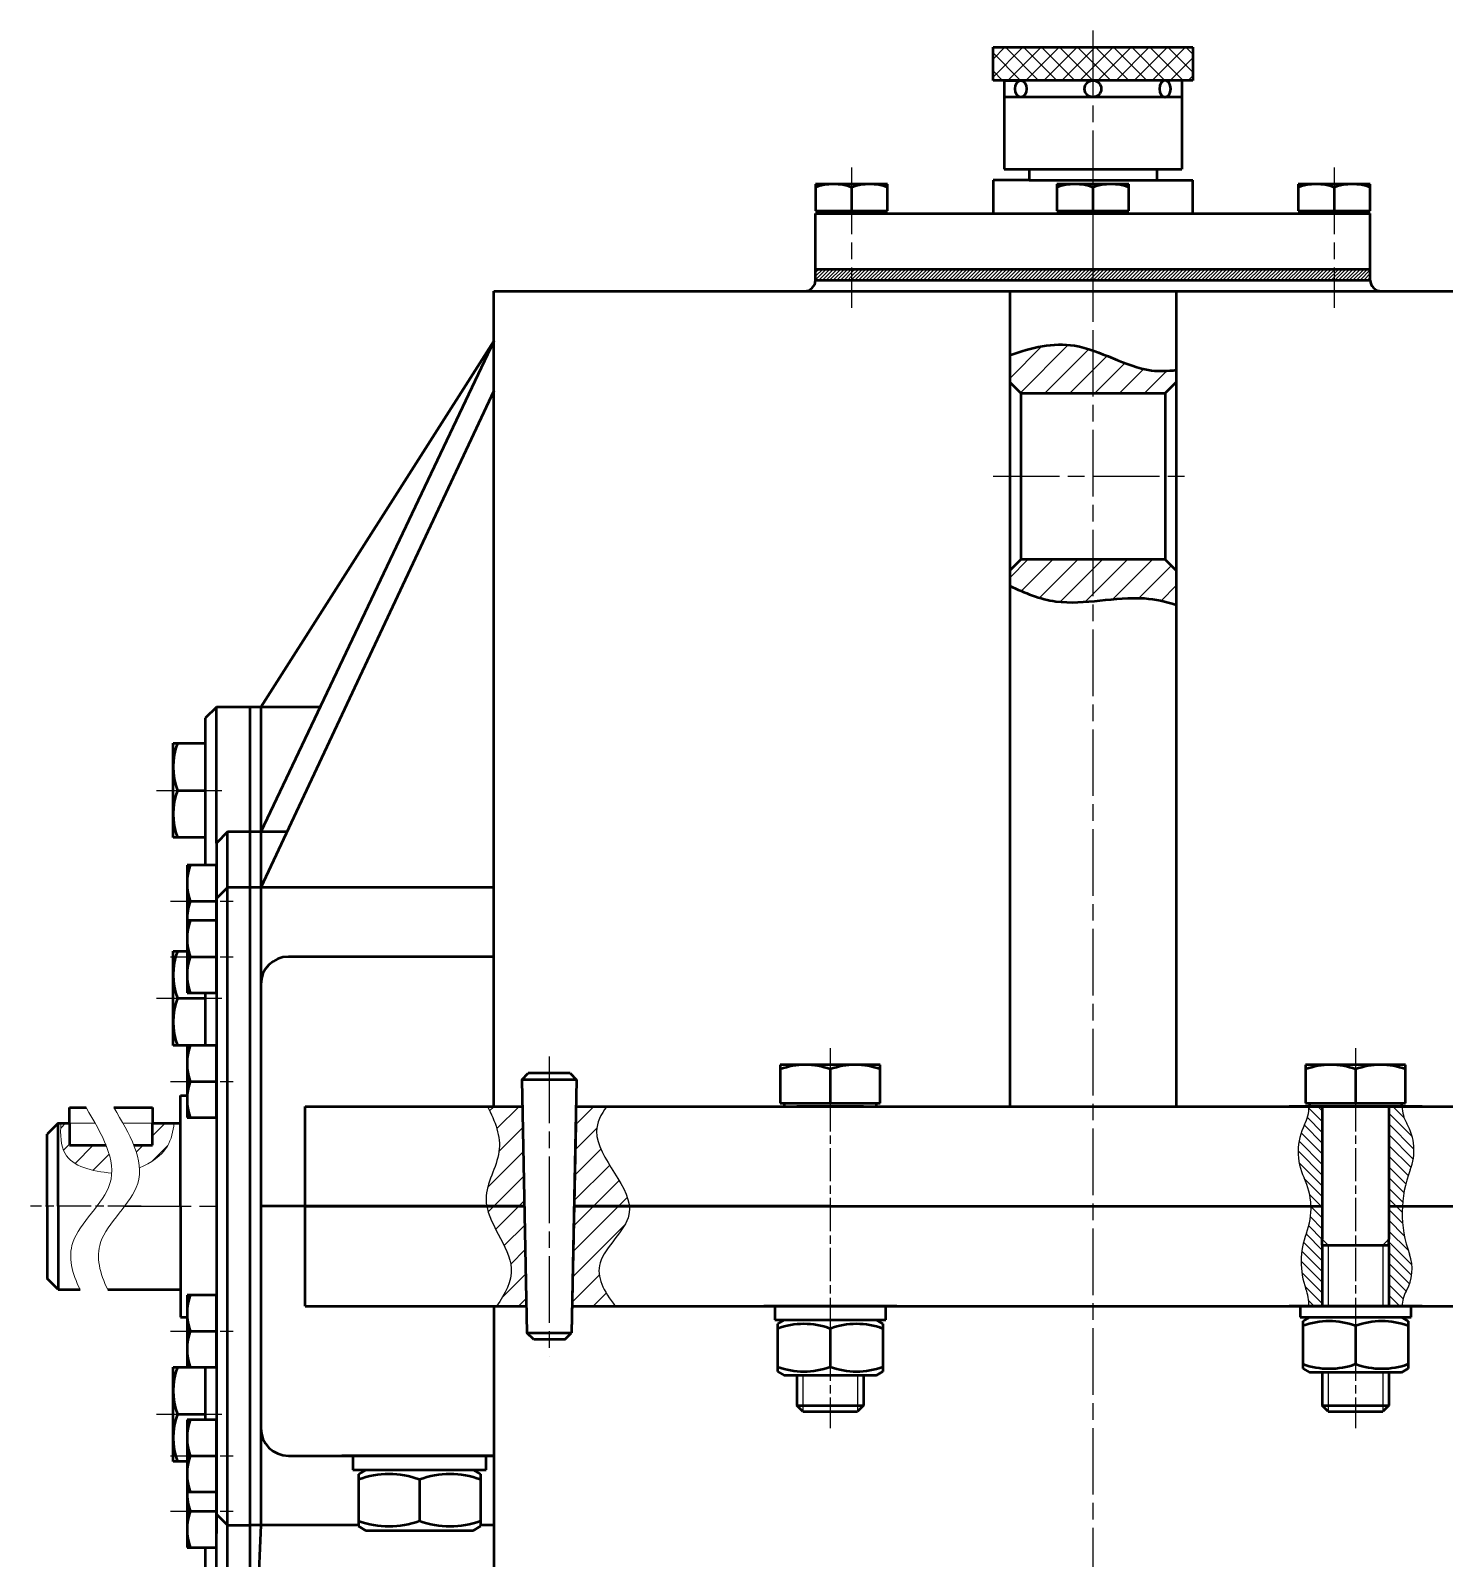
# Model space of a CAD drawing. Header units: millimetres. Extents: x -644475 to -321976, y 914968 to 1830177.
# Drawn here: x -323631.2 to -323376.4, y 915890.7 to 916166.2 of the extents above; entities that cross this region are included whole.
import ezdxf

# ---------------------------------------------------------------- set-up
doc = ezdxf.new("R2010")
doc.units = ezdxf.units.MM
for name, pattern in [('AM_ISO08W050', [18, 12, -1.5, 3, -1.5]), ('AM_ISO08W050x2', [9, 6, -0.75, 1.5, -0.75]), ('HIDDEN', [9.525, 6.35, -3.175])]:
    doc.linetypes.add(name, pattern=pattern)
for name, color, linetype, lineweight in [('1. NET DAM', 7, 'Continuous', 50), ('2. NET KHUAT', 86, 'HIDDEN', 15), ('4. NET MANH', 86, 'Continuous', 15), ('AM_0N', 7, 'Continuous', 50), ('AM_4', 3, 'Continuous', 25), ('AM_4N', 3, 'Continuous', 25), ('AM_7', 4, 'AM_ISO08W050', 25), ('AM_7N', 4, 'AM_ISO08W050', 25), ('AM_8N', 1, 'Continuous', 25)]:
    doc.layers.add(name, color=color, linetype=linetype, lineweight=lineweight)
pattern_1 = [(45, (0, 0), (-0.32526911935, 0.32526911935), [])]

msp = doc.modelspace()

# ---------------------------------------------------------------- hatches: boundary and pattern name
at = {"layer": '4. NET MANH'}
h = msp.add_hatch(dxfattribs=at)
h.set_pattern_fill('_U', color=1, scale=2.3, angle=45, style=0, double=1, pattern_type=0)
h.set_pattern_definition([(45, (-649082.451, 1828751.3345), (-1.626345597, 1.626345597), []), (135, (-649082.451, 1828751.3345), (-1.626345597, -1.626345597), [])])
h.paths.add_polyline_path([(-323421.716, 916163.245), (-323457.716, 916163.245), (-323457.716, 916157.245), (-323421.716, 916157.245)])
at = {"layer": '4. NET MANH', "true_color": 0xffffff}
h = msp.add_hatch(dxfattribs=at)
h.set_pattern_fill('_USER', scale=0.46, angle=45, style=0, pattern_type=0)
h.set_pattern_definition(pattern_1)
h.paths.add_polyline_path([(-323483.216, 916123.245), (-323489.716, 916123.245), (-323489.716, 916121.245), (-323483.216, 916121.245)])
h.paths.add_polyline_path([(-323396.216, 916123.245), (-323439.716, 916123.245), (-323439.716, 916121.245), (-323396.216, 916121.245)])
h.paths.add_polyline_path([(-323389.716, 916123.245), (-323396.216, 916123.245), (-323396.216, 916121.245), (-323389.716, 916121.245)])
h = msp.add_hatch(dxfattribs=at)
h.set_pattern_fill('_USER', scale=0.46, angle=45, style=0, pattern_type=0)
h.set_pattern_definition(pattern_1)
h.paths.add_polyline_path([(-323439.716, 916123.245), (-323483.216, 916123.245), (-323483.216, 916121.245), (-323439.716, 916121.245)])
at = {"layer": '4. NET MANH'}
h = msp.add_hatch(dxfattribs=at)
h.set_pattern_fill('ANSI31', color=1, style=0)
edge = h.paths.add_edge_path()
edge.add_line((-323424.716, 916068.865), (-323426.716, 916070.865))
edge.add_line((-323426.716, 916070.865), (-323452.716, 916070.865))
edge.add_line((-323452.716, 916070.865), (-323454.716, 916068.865))
edge.add_line((-323454.716, 916068.865), (-323454.716, 916066.134))
edge.add_spline(control_points=[(-323454.716, 916066.134), (-323452.001, 916064.82), (-323444.308, 916061.709), (-323433.611, 916064.847), (-323426.594, 916063.317), (-323424.716, 916062.72)], knot_values=[3.4700802, 3.4700802, 3.4700802, 3.4700802, 12.3295411, 28.2746737, 34.2222712, 34.2222712, 34.2222712, 34.2222712], degree=3, periodic=0)
edge.add_line((-323424.716, 916062.72), (-323424.716, 916068.865))
edge = h.paths.add_edge_path()
edge.add_spline(control_points=[(-323424.716, 916105.044), (-323426.217, 916104.838), (-323432.457, 916104.61), (-323442.086, 916111.243), (-323450.773, 916109.089), (-323454.716, 916107.722)], knot_values=[3.9508583, 3.9508583, 3.9508583, 3.9508583, 8.5167941, 23.0712137, 35.0340953, 35.0340953, 35.0340953, 35.0340953], degree=3, periodic=0)
edge.add_line((-323454.716, 916107.722), (-323454.716, 916102.865))
edge.add_line((-323454.716, 916102.865), (-323452.716, 916100.865))
edge.add_line((-323452.716, 916100.865), (-323426.716, 916100.865))
edge.add_line((-323426.716, 916100.865), (-323424.716, 916102.865))
edge.add_line((-323424.716, 916102.865), (-323424.716, 916105.044))
h = msp.add_hatch(dxfattribs=at)
h.set_pattern_fill('ANSI31', color=1)
edge = h.paths.add_edge_path()
edge.add_spline(control_points=[(-323616.581, 915960.227), (-323616.508, 915961.847), (-323616.921, 915963.528), (-323617.61, 915965.245)], knot_values=[6.9240288, 6.9240288, 6.9240288, 6.9240288, 12.2599018, 12.2599018, 12.2599018, 12.2599018], degree=3, periodic=0)
edge.add_line((-323617.61, 915965.245), (-323624.216, 915965.245))
edge.add_line((-323624.216, 915965.245), (-323624.216, 915969.245))
edge.add_line((-323624.216, 915969.245), (-323625.756, 915969.245))
edge.add_spline(control_points=[(-323625.756, 915969.245), (-323625.85, 915967.16), (-323625.73, 915961.89), (-323620.178, 915960.552), (-323616.581, 915960.227)], knot_values=[1.2537244, 1.2537244, 1.2537244, 1.2537244, 6.9214494, 16.3147859, 16.3147859, 16.3147859, 16.3147859], degree=3, periodic=0)
edge = h.paths.add_edge_path()
edge.add_spline(control_points=[(-323611.592, 915961.186), (-323609.535, 915962.018), (-323606.285, 915964.197), (-323605.522, 915967.745), (-323605.301, 915969.245)], knot_values=[45.9420727, 45.9420727, 45.9420727, 45.9420727, 52.3034986, 56.6961928, 56.6961928, 56.6961928, 56.6961928], degree=3, periodic=0)
edge.add_line((-323605.301, 915969.245), (-323609.216, 915969.245))
edge.add_line((-323609.216, 915969.245), (-323609.216, 915965.245))
edge.add_line((-323609.216, 915965.245), (-323612.61, 915965.245))
edge.add_spline(control_points=[(-323612.61, 915965.245), (-323612.056, 915963.865), (-323611.68, 915962.507), (-323611.592, 915961.186)], knot_values=[6.9240288, 6.9240288, 6.9240288, 6.9240288, 11.2142165, 11.2142165, 11.2142165, 11.2142165], degree=3, periodic=0)
at = {"layer": 'AM_8N'}
h = msp.add_hatch(dxfattribs=at)
h.set_pattern_fill('ANSI31', color=256, style=0)
h.set_pattern_definition([(45, (-648726.3514, 1828730.8527), (-2.24506403, 2.24506403), [])])
edge = h.paths.add_edge_path()
edge.add_spline(control_points=[(-323525.828, 915936.263), (-323527.885, 915938.914), (-323530.919, 915944.555), (-323523.355, 915950.187), (-323523.239, 915953.747), (-323523.292, 915954.263)], knot_values=[23.8366935, 23.8366935, 23.8366935, 23.8366935, 32.611864, 42.7266253, 44.4187736, 44.4187736, 44.4187736, 44.4187736], degree=3, periodic=0)
edge.add_line((-323523.292, 915954.263), (-323533.235, 915954.263))
edge.add_line((-323533.235, 915954.263), (-323533.595, 915936.263))
edge.add_line((-323533.595, 915936.263), (-323525.828, 915936.263))
edge = h.paths.add_edge_path()
edge.add_spline(control_points=[(-323524.349, 915957.494), (-323524.548, 915957.891), (-323524.766, 915958.29), (-323524.996, 915958.689)], knot_values=[19.0996782, 19.0996782, 19.0996782, 19.0996782, 20.3629235, 20.3629235, 20.3629235, 20.3629235], degree=3, periodic=0)
edge.add_spline(control_points=[(-323524.996, 915958.689), (-323525.448, 915959.475), (-323525.947, 915960.264), (-323526.439, 915961.052)], knot_values=[16.6133909, 16.6133909, 16.6133909, 16.6133909, 19.0996782, 19.0996782, 19.0996782, 19.0996782], degree=3, periodic=0)
edge.add_spline(control_points=[(-323526.439, 915961.052), (-323526.9, 915961.791), (-323527.354, 915962.53), (-323527.757, 915963.264)], knot_values=[14.2787098, 14.2787098, 14.2787098, 14.2787098, 16.6133909, 16.6133909, 16.6133909, 16.6133909], degree=3, periodic=0)
edge.add_spline(control_points=[(-323527.757, 915963.264), (-323527.885, 915963.498), (-323528.008, 915963.731), (-323528.124, 915963.964)], knot_values=[13.5352006, 13.5352006, 13.5352006, 13.5352006, 14.2787098, 14.2787098, 14.2787098, 14.2787098], degree=3, periodic=0)
edge.add_spline(control_points=[(-323528.124, 915963.964), (-323528.225, 915964.167), (-323528.321, 915964.37), (-323528.411, 915964.572)], knot_values=[12.886707, 12.886707, 12.886707, 12.886707, 13.5352006, 13.5352006, 13.5352006, 13.5352006], degree=3, periodic=0)
edge.add_spline(control_points=[(-323528.411, 915964.572), (-323528.494, 915964.756), (-323528.571, 915964.939), (-323528.642, 915965.123)], knot_values=[12.2953112, 12.2953112, 12.2953112, 12.2953112, 12.886707, 12.886707, 12.886707, 12.886707], degree=3, periodic=0)
edge.add_spline(control_points=[(-323528.642, 915965.123), (-323528.72, 915965.323), (-323528.791, 915965.522), (-323528.854, 915965.721)], knot_values=[11.6502335, 11.6502335, 11.6502335, 11.6502335, 12.2953112, 12.2953112, 12.2953112, 12.2953112], degree=3, periodic=0)
edge.add_spline(control_points=[(-323528.854, 915965.721), (-323528.912, 915965.904), (-323528.963, 915966.086), (-323529.007, 915966.268)], knot_values=[11.0554541, 11.0554541, 11.0554541, 11.0554541, 11.6502335, 11.6502335, 11.6502335, 11.6502335], degree=3, periodic=0)
edge.add_spline(control_points=[(-323529.007, 915966.268), (-323529.048, 915966.435), (-323529.082, 915966.601), (-323529.109, 915966.766)], knot_values=[10.5112575, 10.5112575, 10.5112575, 10.5112575, 11.0554541, 11.0554541, 11.0554541, 11.0554541], degree=3, periodic=0)
edge.add_spline(control_points=[(-323529.109, 915966.766), (-323529.128, 915966.883), (-323529.144, 915967), (-323529.157, 915967.116)], knot_values=[10.1260305, 10.1260305, 10.1260305, 10.1260305, 10.5112575, 10.5112575, 10.5112575, 10.5112575], degree=3, periodic=0)
edge.add_spline(control_points=[(-323529.157, 915967.116), (-323529.167, 915967.212), (-323529.174, 915967.308), (-323529.18, 915967.404)], knot_values=[9.8080374, 9.8080374, 9.8080374, 9.8080374, 10.1260305, 10.1260305, 10.1260305, 10.1260305], degree=3, periodic=0)
edge.add_spline(control_points=[(-323529.18, 915967.404), (-323529.185, 915967.495), (-323529.187, 915967.585), (-323529.187, 915967.675)], knot_values=[9.5069393, 9.5069393, 9.5069393, 9.5069393, 9.8080374, 9.8080374, 9.8080374, 9.8080374], degree=3, periodic=0)
edge.add_spline(control_points=[(-323529.187, 915967.675), (-323529.187, 915967.705), (-323529.187, 915967.801), (-323529.183, 915967.896), (-323529.18, 915967.961)], knot_values=[9.1884911, 9.1884911, 9.1884911, 9.1884911, 9.2888191, 9.5069393, 9.5069393, 9.5069393, 9.5069393], degree=3, periodic=0)
edge.add_spline(control_points=[(-323529.18, 915967.961), (-323529.175, 915968.052), (-323529.168, 915968.142), (-323529.158, 915968.233)], knot_values=[8.8843175, 8.8843175, 8.8843175, 8.8843175, 9.1884911, 9.1884911, 9.1884911, 9.1884911], degree=3, periodic=0)
edge.add_spline(control_points=[(-323529.158, 915968.233), (-323529.148, 915968.325), (-323529.136, 915968.417), (-323529.121, 915968.51)], knot_values=[8.5727986, 8.5727986, 8.5727986, 8.5727986, 8.8843175, 8.8843175, 8.8843175, 8.8843175], degree=3, periodic=0)
edge.add_spline(control_points=[(-323529.121, 915968.51), (-323529.106, 915968.601), (-323529.089, 915968.692), (-323529.07, 915968.783)], knot_values=[8.2640135, 8.2640135, 8.2640135, 8.2640135, 8.5727986, 8.5727986, 8.5727986, 8.5727986], degree=3, periodic=0)
edge.add_spline(control_points=[(-323529.07, 915968.783), (-323529.012, 915969.057), (-323528.934, 915969.329), (-323528.837, 915969.6)], knot_values=[7.3335598, 7.3335598, 7.3335598, 7.3335598, 8.2640135, 8.2640135, 8.2640135, 8.2640135], degree=3, periodic=0)
edge.add_spline(control_points=[(-323528.837, 915969.6), (-323528.774, 915969.777), (-323528.703, 915969.954), (-323528.625, 915970.131)], knot_values=[6.7228651, 6.7228651, 6.7228651, 6.7228651, 7.3335598, 7.3335598, 7.3335598, 7.3335598], degree=3, periodic=0)
edge.add_spline(control_points=[(-323528.625, 915970.131), (-323528.544, 915970.313), (-323528.456, 915970.494), (-323528.361, 915970.675)], knot_values=[6.0929616, 6.0929616, 6.0929616, 6.0929616, 6.7228651, 6.7228651, 6.7228651, 6.7228651], degree=3, periodic=0)
edge.add_spline(control_points=[(-323528.361, 915970.675), (-323528.27, 915970.848), (-323528.172, 915971.022), (-323528.068, 915971.194)], knot_values=[5.4873418, 5.4873418, 5.4873418, 5.4873418, 6.0929616, 6.0929616, 6.0929616, 6.0929616], degree=3, periodic=0)
edge.add_spline(control_points=[(-323528.068, 915971.194), (-323527.96, 915971.376), (-323527.845, 915971.556), (-323527.724, 915971.736)], knot_values=[4.8523761, 4.8523761, 4.8523761, 4.8523761, 5.4873418, 5.4873418, 5.4873418, 5.4873418], degree=3, periodic=0)
edge.add_spline(control_points=[(-323527.724, 915971.736), (-323527.607, 915971.912), (-323527.484, 915972.088), (-323527.356, 915972.263)], knot_values=[4.2320918, 4.2320918, 4.2320918, 4.2320918, 4.8523761, 4.8523761, 4.8523761, 4.8523761], degree=3, periodic=0)
edge.add_line((-323527.356, 915972.263), (-323532.875, 915972.263))
edge.add_line((-323532.875, 915972.263), (-323533.235, 915954.263))
edge.add_line((-323533.235, 915954.263), (-323523.292, 915954.263))
edge.add_spline(control_points=[(-323523.292, 915954.263), (-323523.303, 915954.377), (-323523.318, 915954.491), (-323523.337, 915954.605)], knot_values=[23.4632747, 23.4632747, 23.4632747, 23.4632747, 23.8366935, 23.8366935, 23.8366935, 23.8366935], degree=3, periodic=0)
edge.add_spline(control_points=[(-323523.337, 915954.605), (-323523.367, 915954.795), (-323523.406, 915954.986), (-323523.454, 915955.178)], knot_values=[22.8416441, 22.8416441, 22.8416441, 22.8416441, 23.4632747, 23.4632747, 23.4632747, 23.4632747], degree=3, periodic=0)
edge.add_spline(control_points=[(-323523.454, 915955.178), (-323523.501, 915955.368), (-323523.556, 915955.56), (-323523.618, 915955.751)], knot_values=[22.2229217, 22.2229217, 22.2229217, 22.2229217, 22.8416441, 22.8416441, 22.8416441, 22.8416441], degree=3, periodic=0)
edge.add_spline(control_points=[(-323523.618, 915955.751), (-323523.805, 915956.328), (-323524.056, 915956.91), (-323524.349, 915957.494)], knot_values=[20.3629235, 20.3629235, 20.3629235, 20.3629235, 22.2229217, 22.2229217, 22.2229217, 22.2229217], degree=3, periodic=0)
edge = h.paths.add_edge_path()
edge.add_line((-323542.557, 915972.263), (-323548.871, 915972.263))
edge.add_spline(control_points=[(-323548.871, 915972.263), (-323548.678, 915971.888), (-323548.491, 915971.514), (-323548.312, 915971.139)], knot_values=[2.5339032, 2.5339032, 2.5339032, 2.5339032, 3.718217, 3.718217, 3.718217, 3.718217], degree=3, periodic=0)
edge.add_spline(control_points=[(-323548.312, 915971.139), (-323547.956, 915970.389), (-323547.637, 915969.639), (-323547.379, 915968.887)], knot_values=[3.718217, 3.718217, 3.718217, 3.718217, 6.0868723, 6.0868723, 6.0868723, 6.0868723], degree=3, periodic=0)
edge.add_spline(control_points=[(-323547.379, 915968.887), (-323547.255, 915968.525), (-323547.145, 915968.163), (-323547.051, 915967.801)], knot_values=[6.0868723, 6.0868723, 6.0868723, 6.0868723, 7.2267039, 7.2267039, 7.2267039, 7.2267039], degree=3, periodic=0)
edge.add_spline(control_points=[(-323547.051, 915967.801), (-323546.999, 915967.599), (-323546.952, 915967.396), (-323546.91, 915967.194)], knot_values=[7.2267039, 7.2267039, 7.2267039, 7.2267039, 7.8633715, 7.8633715, 7.8633715, 7.8633715], degree=3, periodic=0)
edge.add_spline(control_points=[(-323546.91, 915967.194), (-323546.872, 915967.004), (-323546.838, 915966.813), (-323546.809, 915966.623)], knot_values=[7.8633715, 7.8633715, 7.8633715, 7.8633715, 8.4612253, 8.4612253, 8.4612253, 8.4612253], degree=3, periodic=0)
edge.add_spline(control_points=[(-323546.809, 915966.623), (-323546.781, 915966.436), (-323546.759, 915966.249), (-323546.741, 915966.062)], knot_values=[8.4612253, 8.4612253, 8.4612253, 8.4612253, 9.0477058, 9.0477058, 9.0477058, 9.0477058], degree=3, periodic=0)
edge.add_spline(control_points=[(-323546.741, 915966.062), (-323546.724, 915965.872), (-323546.712, 915965.682), (-323546.706, 915965.492)], knot_values=[9.0477058, 9.0477058, 9.0477058, 9.0477058, 9.6437235, 9.6437235, 9.6437235, 9.6437235], degree=3, periodic=0)
edge.add_spline(control_points=[(-323546.706, 915965.492), (-323546.701, 915965.304), (-323546.701, 915965.116), (-323546.708, 915964.928)], knot_values=[9.6437235, 9.6437235, 9.6437235, 9.6437235, 10.2320408, 10.2320408, 10.2320408, 10.2320408], degree=3, periodic=0)
edge.add_spline(control_points=[(-323546.747, 915964.361), (-323546.727, 915964.55), (-323546.714, 915964.739), (-323546.708, 915964.928)], knot_values=[10.2320408, 10.2320408, 10.2320408, 10.2320408, 10.8231155, 10.8231155, 10.8231155, 10.8231155], degree=3, periodic=0)
edge.add_spline(control_points=[(-323546.747, 915964.361), (-323546.757, 915964.267), (-323546.78, 915964.078), (-323546.81, 915963.889), (-323546.827, 915963.794)], knot_values=[10.8231155, 10.8231155, 10.8231155, 10.8231155, 11.1156225, 11.4136964, 11.4136964, 11.4136964, 11.4136964], degree=3, periodic=0)
edge.add_spline(control_points=[(-323546.827, 915963.794), (-323546.992, 915962.846), (-323547.318, 915961.896), (-323547.672, 915960.945)], knot_values=[11.4136964, 11.4136964, 11.4136964, 11.4136964, 14.368788, 14.368788, 14.368788, 14.368788], degree=3, periodic=0)
edge.add_spline(control_points=[(-323547.672, 915960.945), (-323548.028, 915959.989), (-323548.414, 915959.033), (-323548.696, 915958.077)], knot_values=[14.368788, 14.368788, 14.368788, 14.368788, 17.3392369, 17.3392369, 17.3392369, 17.3392369], degree=3, periodic=0)
edge.add_spline(control_points=[(-323548.696, 915958.077), (-323548.754, 915957.882), (-323548.808, 915957.686), (-323548.856, 915957.491)], knot_values=[17.3392369, 17.3392369, 17.3392369, 17.3392369, 17.9473851, 17.9473851, 17.9473851, 17.9473851], degree=3, periodic=0)
edge.add_spline(control_points=[(-323548.856, 915957.491), (-323548.901, 915957.305), (-323548.942, 915957.12), (-323548.977, 915956.936)], knot_values=[17.9473851, 17.9473851, 17.9473851, 17.9473851, 18.5230771, 18.5230771, 18.5230771, 18.5230771], degree=3, periodic=0)
edge.add_spline(control_points=[(-323548.977, 915956.936), (-323549.013, 915956.743), (-323549.043, 915956.55), (-323549.065, 915956.357)], knot_values=[18.5230771, 18.5230771, 18.5230771, 18.5230771, 19.1242097, 19.1242097, 19.1242097, 19.1242097], degree=3, periodic=0)
edge.add_spline(control_points=[(-323549.065, 915956.357), (-323549.087, 915956.17), (-323549.102, 915955.983), (-323549.109, 915955.796)], knot_values=[19.1242097, 19.1242097, 19.1242097, 19.1242097, 19.7071075, 19.7071075, 19.7071075, 19.7071075], degree=3, periodic=0)
edge.add_spline(control_points=[(-323549.109, 915955.796), (-323549.111, 915955.734), (-323549.115, 915955.55), (-323549.111, 915955.365), (-323549.104, 915955.242)], knot_values=[19.7071075, 19.7071075, 19.7071075, 19.7071075, 19.8992634, 20.2836878, 20.2836878, 20.2836878, 20.2836878], degree=3, periodic=0)
edge.add_spline(control_points=[(-323549.104, 915955.242), (-323549.095, 915955.048), (-323549.076, 915954.855), (-323549.05, 915954.662)], knot_values=[20.2836878, 20.2836878, 20.2836878, 20.2836878, 20.8888122, 20.8888122, 20.8888122, 20.8888122], degree=3, periodic=0)
edge.add_spline(control_points=[(-323549.05, 915954.662), (-323549.032, 915954.529), (-323549.011, 915954.396), (-323548.986, 915954.263)], knot_values=[20.8888122, 20.8888122, 20.8888122, 20.8888122, 21.3050886, 21.3050886, 21.3050886, 21.3050886], degree=3, periodic=0)
edge.add_line((-323548.986, 915954.263), (-323542.197, 915954.263))
edge.add_line((-323542.197, 915954.263), (-323542.557, 915972.263))
edge = h.paths.add_edge_path()
edge.add_line((-323542.197, 915954.263), (-323548.986, 915954.263))
edge.add_spline(control_points=[(-323548.986, 915954.263), (-323548.268, 915950.436), (-323542.527, 915944.315), (-323545.643, 915938.491), (-323547.205, 915936.263)], knot_values=[21.3050886, 21.3050886, 21.3050886, 21.3050886, 33.2950945, 40.7869088, 40.7869088, 40.7869088, 40.7869088], degree=3, periodic=0)
edge.add_line((-323547.205, 915936.263), (-323544.71, 915936.263))
edge.add_line((-323544.71, 915936.263), (-323541.837, 915936.263))
edge.add_line((-323541.837, 915936.263), (-323542.197, 915954.263))

# ---------------------------------------------------------------- linework, layer by layer
at = {"layer": '1. NET DAM'}
for p, q in [((-323457.716, 916163.245), (-323421.716, 916163.245)), ((-323457.716, 916157.245), (-323457.716, 916163.245)), ((-323421.716, 916163.245), (-323421.716, 916157.245)), ((-323421.716, 916157.245), (-323457.716, 916157.245)), ((-323455.716, 916157.245), (-323455.716, 916141.245)), ((-323455.716, 916157.245), (-323452.716, 916157.245)), ((-323423.716, 916157.245), (-323423.716, 916141.245)), ((-323423.716, 916154.245), (-323455.716, 916154.245)), ((-323455.716, 916141.245), (-323423.716, 916141.245)), ((-323455.716, 916141.245), (-323451.216, 916141.245)), ((-323451.216, 916141.245), (-323451.216, 916139.245)), ((-323428.216, 916141.245), (-323428.216, 916139.245)), ((-323451.216, 916139.245), (-323457.716, 916139.245)), ((-323457.716, 916139.245), (-323457.716, 916133.245)), ((-323451.216, 916139.245), (-323428.216, 916139.245)), ((-323428.216, 916139.245), (-323421.716, 916139.245)), ((-323421.716, 916133.245), (-323421.716, 916139.245)), ((-323489.716, 916121.245), (-323489.716, 916133.245)), ((-323489.716, 916133.245), (-323389.716, 916133.245)), ((-323457.716, 916133.245), (-323421.716, 916133.245)), ((-323439.716, 916133.245), (-323396.216, 916133.245)), ((-323389.716, 916121.245), (-323389.716, 916133.245)), ((-323489.716, 916123.245), (-323389.716, 916123.245)), ((-323489.716, 916121.245), (-323389.716, 916121.245)), ((-323547.716, 915972.245), (-323547.716, 916119.245)), ((-323547.716, 916119.245), (-323331.716, 916119.245)), ((-323454.716, 916119.245), (-323454.716, 915972.245)), ((-323424.716, 916119.245), (-323424.716, 915972.245)), ((-323589.716, 916044.245), (-323547.716, 916110.245)), ((-323547.716, 916110.245), (-323589.716, 916021.745)), ((-323547.716, 916101.288), (-323589.716, 916011.745)), ((-323452.716, 916100.865), (-323454.716, 916102.865)), ((-323426.716, 916100.865), (-323424.716, 916102.865)), ((-323452.716, 916100.865), (-323426.716, 916100.865)), ((-323452.716, 916100.865), (-323452.716, 916070.865)), ((-323426.716, 916100.865), (-323426.716, 916070.865)), ((-323452.716, 916070.865), (-323454.716, 916068.865)), ((-323426.716, 916070.865), (-323452.716, 916070.865)), ((-323426.716, 916070.865), (-323424.716, 916068.865)), ((-323597.716, 916044.245), (-323599.716, 916042.245)), ((-323579.038, 916044.245), (-323597.716, 916044.245)), ((-323597.716, 916019.745), (-323597.716, 916044.245)), ((-323591.716, 916044.245), (-323591.716, 915864.245)), ((-323589.716, 916044.245), (-323589.716, 915896.745)), ((-323599.716, 916042.245), (-323599.716, 916015.745)), ((-323595.716, 916021.745), (-323597.716, 916019.745)), ((-323585.025, 916021.745), (-323595.716, 916021.745)), ((-323595.716, 915886.745), (-323595.716, 916021.745)), ((-323597.716, 916019.745), (-323597.716, 916011.745)), ((-323597.716, 916011.745), (-323597.716, 915896.745)), ((-323595.716, 916011.745), (-323597.716, 916009.745)), ((-323591.716, 916011.745), (-323595.716, 916011.745)), ((-323589.716, 916011.745), (-323591.716, 916011.745)), ((-323547.716, 916011.745), (-323589.716, 916011.745)), ((-323547.716, 915999.245), (-323584.716, 915999.245)), ((-323547.716, 915999.245), (-323561.116, 915999.245)), ((-323547.716, 915999.245), (-323561.116, 915999.245)), ((-323599.716, 915992.745), (-323599.716, 915983.245)), ((-323542.652, 915977.027), (-323541.499, 915978.226)), ((-323532.78, 915977.05), (-323542.652, 915977.027)), ((-323542.652, 915977.027), (-323541.74, 915931.451)), ((-323533.956, 915978.226), (-323541.499, 915978.226)), ((-323533.956, 915978.226), (-323532.78, 915977.05)), ((-323532.78, 915977.05), (-323533.692, 915931.451)), ((-323604.216, 915954.245), (-323604.216, 915974.245)), ((-323604.216, 915974.245), (-323603.016, 915974.245)), ((-323624.216, 915969.245), (-323624.216, 915972.045)), ((-323624.216, 915972.045), (-323621.216, 915972.045)), ((-323616.216, 915972.045), (-323609.216, 915972.045)), ((-323609.216, 915972.045), (-323609.216, 915969.245)), ((-323581.716, 915936.245), (-323581.716, 915972.245)), ((-323581.716, 915972.245), (-323542.556, 915972.245)), ((-323581.716, 915972.245), (-323542.556, 915972.245)), ((-323532.876, 915972.245), (-323297.716, 915972.245)), ((-323380.368, 915972.245), (-323404.368, 915972.245)), ((-323626.216, 915969.245), (-323628.216, 915967.245)), ((-323626.216, 915954.245), (-323626.216, 915969.245)), ((-323626.216, 915969.245), (-323624.216, 915969.245)), ((-323626.216, 915969.245), (-323624.216, 915969.245)), ((-323624.216, 915969.245), (-323624.216, 915965.245)), ((-323609.216, 915965.245), (-323609.216, 915969.245)), ((-323609.216, 915969.245), (-323604.216, 915969.245)), ((-323532.94, 915969.027), (-323533.692, 915931.451)), ((-323628.216, 915954.245), (-323628.216, 915967.245)), ((-323624.216, 915965.245), (-323617.61, 915965.245)), ((-323612.61, 915965.245), (-323609.216, 915965.245)), ((-323628.216, 915954.245), (-323628.216, 915941.245)), ((-323626.216, 915954.245), (-323626.216, 915939.245)), ((-323604.216, 915954.245), (-323604.216, 915934.245)), ((-323581.716, 915954.245), (-323589.716, 915954.245)), ((-323581.716, 915954.245), (-323542.196, 915954.245)), ((-323542.196, 915954.245), (-323581.716, 915954.245)), ((-323487.063, 915954.245), (-323533.236, 915954.245)), ((-323533.236, 915954.245), (-323398.368, 915954.245)), ((-323386.368, 915954.245), (-323331.716, 915954.245)), ((-323626.216, 915939.245), (-323628.216, 915941.245)), ((-323626.216, 915939.245), (-323622.301, 915939.245)), ((-323617.301, 915939.245), (-323604.216, 915939.245)), ((-323581.716, 915936.245), (-323541.836, 915936.245)), ((-323547.716, 915936.245), (-323547.716, 915781.245)), ((-323533.596, 915936.245), (-323297.716, 915936.245)), ((-323604.216, 915934.245), (-323602.986, 915934.245)), ((-323540.516, 915930.226), (-323541.74, 915931.451)), ((-323541.74, 915931.451), (-323533.692, 915931.451)), ((-323534.916, 915930.226), (-323540.516, 915930.226)), ((-323534.916, 915930.226), (-323533.692, 915931.451)), ((-323599.716, 915925.245), (-323599.716, 915915.745)), ((-323584.716, 915909.245), (-323547.716, 915909.245)), ((-323595.716, 915896.745), (-323597.716, 915898.745)), ((-323597.716, 915888.745), (-323597.716, 915896.745)), ((-323595.716, 915896.745), (-323591.716, 915896.745)), ((-323589.716, 915896.745), (-323594.716, 915773.245)), ((-323589.716, 915896.745), (-323591.716, 915896.745)), ((-323572.116, 915896.745), (-323589.716, 915896.745)), ((-323547.716, 915896.745), (-323550.116, 915896.745)), ((-323599.716, 915892.745), (-323599.716, 915866.245))]:
    msp.add_line(p, q, dxfattribs=at)
msp.add_circle((-323439.716, 916155.745), 1.5, dxfattribs=at)
for centre, radius, start, end in [((-323491.716, 916121.245), 2, 270, 0), ((-323387.716, 916121.245), 2, 180, 270), ((-323584.716, 915994.245), 5, 90, 180), ((-323584.716, 915914.245), 5, 180, 270)]:
    msp.add_arc(centre, radius, start, end, dxfattribs=at)
msp.add_ellipse((-323452.716, 916155.745), major_axis=(0, -1.5), ratio=0.6818531, dxfattribs=at)
at = {"layer": '1. NET DAM', "extrusion": (0, 0, -1)}
msp.add_ellipse((-323426.716, 916155.745), major_axis=(0, -1.5), ratio=0.6818531, dxfattribs=at)
at = {"layer": '1. NET DAM'}
for points, knots in [([(-323454.716, 916107.722), (-323450.773, 916109.089), (-323442.086, 916111.243), (-323432.457, 916104.61), (-323426.217, 916104.838), (-323424.716, 916105.044)], [3.9508583, 3.9508583, 3.9508583, 3.9508583, 15.9137399, 30.4681595, 35.0340953, 35.0340953, 35.0340953, 35.0340953]), ([(-323454.716, 916066.134), (-323452.001, 916064.82), (-323444.308, 916061.709), (-323433.611, 916064.847), (-323426.594, 916063.317), (-323424.716, 916062.72)], [3.4700802, 3.4700802, 3.4700802, 3.4700802, 12.3295411, 28.2746737, 34.2222712, 34.2222712, 34.2222712, 34.2222712])]:
    msp.add_open_spline(points, degree=3, knots=knots, dxfattribs=at)
at = {"layer": '2. NET KHUAT'}
for p, q in [((-323624.216, 915969.245), (-323619.584, 915969.245)), ((-323614.584, 915969.245), (-323609.216, 915969.245))]:
    msp.add_line(p, q, dxfattribs=at)
at = {"layer": '4. NET MANH'}
for points, knots in [([(-323621.216, 915972.045), (-323618.402, 915967.302), (-323613.124, 915958.406), (-323625.525, 915948.977), (-323623.726, 915942.182), (-323622.301, 915939.245)], [0, 0, 0, 0, 14.3636711, 26.9405623, 36.057672, 36.057672, 36.057672, 36.057672]), ([(-323616.216, 915972.045), (-323613.402, 915967.302), (-323608.124, 915958.406), (-323620.525, 915948.977), (-323618.726, 915942.182), (-323617.301, 915939.245)], [0, 0, 0, 0, 14.3636711, 26.9405623, 36.057672, 36.057672, 36.057672, 36.057672]), ([(-323625.756, 915969.245), (-323625.85, 915967.16), (-323625.73, 915961.89), (-323620.178, 915960.552), (-323616.581, 915960.227)], [1.2537244, 1.2537244, 1.2537244, 1.2537244, 6.9214494, 16.3147859, 16.3147859, 16.3147859, 16.3147859]), ([(-323611.592, 915961.186), (-323609.535, 915962.018), (-323606.285, 915964.197), (-323605.522, 915967.745), (-323605.301, 915969.245)], [45.9420727, 45.9420727, 45.9420727, 45.9420727, 52.3034986, 56.6961928, 56.6961928, 56.6961928, 56.6961928])]:
    msp.add_open_spline(points, degree=3, knots=knots, dxfattribs=at)
at = {"layer": 'AM_0N'}
for p, q in [((-323476.716, 916138.545), (-323489.716, 916138.545)), ((-323489.716, 916138.545), (-323489.716, 916133.745)), ((-323483.216, 916137.963), (-323483.216, 916133.745)), ((-323476.716, 916133.745), (-323476.716, 916138.545)), ((-323433.216, 916138.545), (-323446.216, 916138.545)), ((-323446.216, 916138.545), (-323446.216, 916133.745)), ((-323439.716, 916137.963), (-323439.716, 916133.745)), ((-323433.216, 916133.745), (-323433.216, 916138.545)), ((-323389.716, 916138.545), (-323402.716, 916138.545)), ((-323402.716, 916138.545), (-323402.716, 916133.745)), ((-323396.216, 916137.963), (-323396.216, 916133.745)), ((-323389.716, 916133.745), (-323389.716, 916138.545)), ((-323489.716, 916133.745), (-323489.016, 916133.745)), ((-323489.016, 916133.745), (-323489.016, 916133.245)), ((-323489.016, 916133.745), (-323477.416, 916133.745)), ((-323489.016, 916133.245), (-323487.216, 916133.245)), ((-323479.216, 916133.245), (-323487.216, 916133.245)), ((-323479.216, 916133.245), (-323477.416, 916133.245)), ((-323477.416, 916133.245), (-323477.416, 916133.745)), ((-323477.416, 916133.745), (-323476.716, 916133.745)), ((-323446.216, 916133.745), (-323445.516, 916133.745)), ((-323445.516, 916133.745), (-323445.516, 916133.245)), ((-323445.516, 916133.745), (-323433.916, 916133.745)), ((-323445.516, 916133.245), (-323443.716, 916133.245)), ((-323435.716, 916133.245), (-323443.716, 916133.245)), ((-323435.716, 916133.245), (-323433.916, 916133.245)), ((-323433.916, 916133.245), (-323433.916, 916133.745)), ((-323433.916, 916133.745), (-323433.216, 916133.745)), ((-323402.716, 916133.745), (-323402.016, 916133.745)), ((-323402.016, 916133.745), (-323402.016, 916133.245)), ((-323402.016, 916133.745), (-323390.416, 916133.745)), ((-323402.016, 916133.245), (-323400.216, 916133.245)), ((-323392.216, 916133.245), (-323400.216, 916133.245)), ((-323392.216, 916133.245), (-323390.416, 916133.245)), ((-323390.416, 916133.245), (-323390.416, 916133.745)), ((-323390.416, 916133.745), (-323389.716, 916133.745)), ((-323605.516, 916020.745), (-323605.516, 916037.745)), ((-323605.516, 916037.745), (-323599.716, 916037.745)), ((-323599.716, 916037.745), (-323599.716, 916036.945)), ((-323599.716, 916036.945), (-323599.716, 916021.545)), ((-323604.755, 916029.245), (-323599.716, 916029.245)), ((-323599.716, 916021.545), (-323599.716, 916020.745)), ((-323599.716, 916020.745), (-323605.516, 916020.745)), ((-323597.716, 916015.745), (-323603.016, 916015.745)), ((-323603.016, 916015.745), (-323603.016, 916002.745)), ((-323597.716, 916013.245), (-323597.716, 916015.745)), ((-323597.716, 916013.245), (-323597.716, 916013.245)), ((-323597.716, 916013.245), (-323597.716, 916013.245)), ((-323597.716, 916013.245), (-323597.716, 916005.245)), ((-323597.716, 916005.245), (-323597.716, 916013.245)), ((-323602.434, 916009.245), (-323597.716, 916009.245)), ((-323597.716, 916005.745), (-323603.016, 916005.745)), ((-323603.016, 916005.745), (-323603.016, 915992.745)), ((-323597.716, 916003.245), (-323597.716, 916005.745)), ((-323597.716, 916002.745), (-323597.716, 916005.245)), ((-323597.716, 916005.245), (-323597.716, 916005.245)), ((-323597.716, 916005.245), (-323597.716, 916005.245)), ((-323603.016, 916002.745), (-323603.013, 916002.745)), ((-323597.716, 916003.245), (-323597.716, 916003.245)), ((-323597.716, 916003.245), (-323597.716, 916003.245)), ((-323597.716, 916003.245), (-323597.716, 915995.245)), ((-323597.716, 915995.245), (-323597.716, 916003.245)), ((-323605.516, 915983.245), (-323605.516, 916000.245)), ((-323605.516, 916000.245), (-323603.016, 916000.245)), ((-323602.434, 915999.245), (-323597.716, 915999.245)), ((-323597.716, 915992.745), (-323597.716, 915995.245)), ((-323597.716, 915995.245), (-323597.716, 915995.245)), ((-323597.716, 915995.245), (-323597.716, 915995.245)), ((-323604.755, 915991.745), (-323599.716, 915991.745)), ((-323603.016, 915992.745), (-323597.716, 915992.745)), ((-323599.716, 915992.745), (-323599.716, 915984.045)), ((-323599.716, 915983.245), (-323605.516, 915983.245)), ((-323597.716, 915983.245), (-323603.016, 915983.245)), ((-323603.016, 915983.245), (-323603.016, 915970.245)), ((-323599.716, 915984.045), (-323599.716, 915983.245)), ((-323597.716, 915980.745), (-323597.716, 915983.245)), ((-323597.716, 915980.745), (-323597.716, 915980.745)), ((-323597.716, 915980.745), (-323597.716, 915980.745)), ((-323597.716, 915980.745), (-323597.716, 915972.745)), ((-323597.716, 915972.745), (-323597.716, 915980.745)), ((-323478.063, 915979.745), (-323496.063, 915979.745)), ((-323496.063, 915979.745), (-323496.063, 915972.845)), ((-323478.063, 915972.845), (-323478.063, 915979.745)), ((-323383.368, 915979.745), (-323401.368, 915979.745)), ((-323401.368, 915979.745), (-323401.368, 915972.845)), ((-323383.368, 915972.845), (-323383.368, 915979.745)), ((-323487.063, 915978.939), (-323487.063, 915972.845)), ((-323392.368, 915978.939), (-323392.368, 915972.845)), ((-323602.434, 915976.745), (-323597.716, 915976.745)), ((-323597.716, 915970.245), (-323597.716, 915972.745)), ((-323597.716, 915972.745), (-323597.716, 915972.745)), ((-323597.716, 915972.745), (-323597.716, 915972.745)), ((-323496.063, 915972.845), (-323495.378, 915972.845)), ((-323495.378, 915972.845), (-323495.378, 915972.245)), ((-323495.378, 915972.845), (-323478.748, 915972.845)), ((-323495.378, 915972.245), (-323493.063, 915972.245)), ((-323481.063, 915972.245), (-323493.063, 915972.245)), ((-323481.063, 915972.245), (-323478.748, 915972.245)), ((-323478.748, 915972.245), (-323478.748, 915972.845)), ((-323478.748, 915972.845), (-323478.063, 915972.845)), ((-323401.368, 915972.845), (-323400.683, 915972.845)), ((-323400.683, 915972.845), (-323400.683, 915972.245)), ((-323400.683, 915972.845), (-323384.053, 915972.845)), ((-323400.683, 915972.245), (-323398.368, 915972.245)), ((-323398.368, 915972.245), (-323398.368, 915948.318)), ((-323386.368, 915972.245), (-323398.368, 915972.245)), ((-323386.368, 915972.245), (-323386.368, 915948.318)), ((-323386.368, 915972.245), (-323384.053, 915972.245)), ((-323384.053, 915972.245), (-323384.053, 915972.845)), ((-323384.053, 915972.845), (-323383.368, 915972.845)), ((-323603.016, 915970.245), (-323597.716, 915970.245)), ((-323398.368, 915947.245), (-323398.368, 915948.318)), ((-323398.368, 915947.245), (-323398.368, 915936.245)), ((-323398.368, 915947.245), (-323386.368, 915947.245)), ((-323386.368, 915947.245), (-323386.368, 915948.318)), ((-323386.368, 915947.245), (-323386.368, 915936.245)), ((-323597.716, 915938.245), (-323603.016, 915938.245)), ((-323603.016, 915938.245), (-323603.016, 915925.245)), ((-323597.716, 915935.745), (-323597.716, 915938.245)), ((-323597.716, 915935.745), (-323597.716, 915935.745)), ((-323597.716, 915935.745), (-323597.716, 915935.745)), ((-323597.716, 915935.745), (-323597.716, 915927.745)), ((-323597.716, 915927.745), (-323597.716, 915935.745)), ((-323475.063, 915936.245), (-323499.063, 915936.245)), ((-323497.063, 915936.245), (-323497.063, 915933.745)), ((-323477.063, 915933.745), (-323477.063, 915936.245)), ((-323380.368, 915936.245), (-323404.368, 915936.245)), ((-323382.368, 915936.245), (-323402.368, 915936.245)), ((-323402.368, 915936.245), (-323402.368, 915934.245)), ((-323382.368, 915934.245), (-323382.368, 915936.245)), ((-323497.063, 915933.745), (-323477.063, 915933.745)), ((-323495.313, 915933.745), (-323496.563, 915933.023)), ((-323496.563, 915933.023), (-323496.563, 915924.466)), ((-323478.813, 915933.745), (-323477.563, 915933.023)), ((-323477.563, 915933.023), (-323477.563, 915924.466)), ((-323402.368, 915934.245), (-323382.368, 915934.245)), ((-323400.618, 915934.245), (-323401.868, 915933.523)), ((-323401.868, 915933.523), (-323401.868, 915924.966)), ((-323384.118, 915934.245), (-323382.868, 915933.523)), ((-323382.868, 915933.523), (-323382.868, 915924.966)), ((-323602.434, 915931.745), (-323597.716, 915931.745)), ((-323487.063, 915932.173), (-323487.063, 915925.316)), ((-323392.368, 915932.673), (-323392.368, 915925.816)), ((-323597.716, 915925.245), (-323597.716, 915927.745)), ((-323597.716, 915927.745), (-323597.716, 915927.745)), ((-323597.716, 915927.745), (-323597.716, 915927.745)), ((-323605.516, 915908.245), (-323605.516, 915925.245)), ((-323605.516, 915925.245), (-323599.716, 915925.245)), ((-323603.016, 915925.245), (-323597.716, 915925.245)), ((-323599.716, 915925.245), (-323599.716, 915924.445)), ((-323401.868, 915924.966), (-323400.618, 915924.245)), ((-323382.868, 915924.966), (-323384.118, 915924.245)), ((-323599.716, 915924.445), (-323599.716, 915915.745)), ((-323496.563, 915924.466), (-323495.313, 915923.745)), ((-323478.813, 915923.745), (-323495.313, 915923.745)), ((-323493.063, 915923.745), (-323493.063, 915918.318)), ((-323481.063, 915923.745), (-323481.063, 915918.318)), ((-323477.563, 915924.466), (-323478.813, 915923.745)), ((-323384.118, 915924.245), (-323400.618, 915924.245)), ((-323398.368, 915924.245), (-323398.368, 915918.318)), ((-323386.368, 915924.245), (-323386.368, 915918.318)), ((-323604.755, 915916.745), (-323599.716, 915916.745)), ((-323493.063, 915918.318), (-323481.063, 915918.318)), ((-323491.99, 915917.245), (-323493.063, 915918.318)), ((-323491.99, 915917.245), (-323482.137, 915917.245)), ((-323481.063, 915918.318), (-323482.137, 915917.245)), ((-323398.368, 915918.318), (-323386.368, 915918.318)), ((-323397.295, 915917.245), (-323398.368, 915918.318)), ((-323397.295, 915917.245), (-323387.442, 915917.245)), ((-323386.368, 915918.318), (-323387.442, 915917.245)), ((-323597.716, 915915.745), (-323603.016, 915915.745)), ((-323603.016, 915915.745), (-323603.016, 915902.745)), ((-323597.716, 915913.245), (-323597.716, 915915.745)), ((-323597.716, 915913.245), (-323597.716, 915913.245)), ((-323597.716, 915913.245), (-323597.716, 915913.245)), ((-323597.716, 915913.245), (-323597.716, 915905.245)), ((-323597.716, 915905.245), (-323597.716, 915913.245)), ((-323603.016, 915908.245), (-323605.516, 915908.245)), ((-323602.434, 915909.245), (-323597.716, 915909.245)), ((-323547.716, 915909.245), (-323575.116, 915909.245)), ((-323573.116, 915909.245), (-323573.116, 915906.745)), ((-323549.116, 915906.745), (-323549.116, 915909.245)), ((-323603.013, 915905.745), (-323603.016, 915905.745)), ((-323603.016, 915905.745), (-323603.016, 915892.745)), ((-323597.716, 915903.245), (-323597.716, 915905.745)), ((-323573.116, 915906.745), (-323549.116, 915906.745)), ((-323570.716, 915906.745), (-323572.116, 915905.936)), ((-323572.116, 915905.936), (-323572.116, 915896.553)), ((-323551.516, 915906.745), (-323550.116, 915905.936)), ((-323550.116, 915905.936), (-323550.116, 915896.553)), ((-323603.016, 915902.745), (-323597.716, 915902.745)), ((-323597.716, 915902.745), (-323597.716, 915905.245)), ((-323597.716, 915905.245), (-323597.716, 915905.245)), ((-323597.716, 915905.245), (-323597.716, 915905.245)), ((-323597.716, 915903.245), (-323597.716, 915903.245)), ((-323597.716, 915903.245), (-323597.716, 915903.245)), ((-323597.716, 915903.245), (-323597.716, 915895.245)), ((-323597.716, 915895.245), (-323597.716, 915903.245)), ((-323561.116, 915904.952), (-323561.116, 915897.537)), ((-323602.434, 915899.245), (-323597.716, 915899.245)), ((-323597.716, 915892.745), (-323597.716, 915895.245)), ((-323597.716, 915895.245), (-323597.716, 915895.245)), ((-323597.716, 915895.245), (-323597.716, 915895.245)), ((-323572.116, 915896.553), (-323570.716, 915895.745)), ((-323551.516, 915895.745), (-323570.716, 915895.745)), ((-323550.116, 915896.553), (-323551.516, 915895.745)), ((-323603.016, 915892.745), (-323597.716, 915892.745))]:
    msp.add_line(p, q, dxfattribs=at)
for centre, radius, start, end in [((-323486.466, 916129.175), 9.37, 69.70545, 110.29455), ((-323479.966, 916129.175), 9.37, 69.70545, 110.29455), ((-323442.966, 916129.175), 9.37, 69.70545, 110.29455), ((-323436.466, 916129.175), 9.37, 69.70545, 110.29455), ((-323399.466, 916129.175), 9.37, 69.70545, 110.29455), ((-323392.966, 916129.175), 9.37, 69.70545, 110.29455), ((-323593.263, 916033.495), 12.253, 159.70545, 200.29455), ((-323593.263, 916024.995), 12.253, 159.70545, 200.29455), ((-323593.646, 916012.495), 9.37, 159.70545, 200.29455), ((-323593.646, 916005.995), 9.37, 159.70545, 181.52886), ((-323593.646, 916002.495), 9.37, 159.70545, 200.29455), ((-323593.263, 915995.995), 12.253, 159.70545, 200.29455), ((-323593.646, 915995.995), 9.37, 159.70545, 200.29455), ((-323593.263, 915987.495), 12.253, 159.70545, 200.29455), ((-323593.646, 915979.995), 9.37, 159.70545, 200.29455), ((-323491.563, 915966.771), 12.974, 69.70545, 110.29455), ((-323482.563, 915966.771), 12.974, 69.70545, 110.29455), ((-323396.868, 915966.771), 12.974, 69.70545, 110.29455), ((-323387.868, 915966.771), 12.974, 69.70545, 110.29455), ((-323593.646, 915973.495), 9.37, 159.70545, 200.29455), ((-323593.646, 915934.995), 9.37, 159.70545, 200.29455), ((-323491.813, 915919.328), 13.695, 69.70545, 110.29455), ((-323482.313, 915919.328), 13.695, 69.70545, 110.29455), ((-323397.118, 915919.828), 13.695, 69.70545, 110.29455), ((-323387.618, 915919.828), 13.695, 69.70545, 110.29455), ((-323593.646, 915928.495), 9.37, 159.70545, 200.29455), ((-323593.263, 915920.995), 12.253, 159.70545, 200.29455), ((-323491.813, 915938.161), 13.695, 249.70545, 290.29455), ((-323482.313, 915938.161), 13.695, 249.70545, 290.29455), ((-323397.118, 915938.661), 13.695, 249.70545, 290.29455), ((-323387.618, 915938.661), 13.695, 249.70545, 290.29455), ((-323593.263, 915912.495), 12.253, 159.70545, 200.29455), ((-323593.646, 915912.495), 9.37, 159.70545, 200.29455), ((-323593.646, 915905.995), 9.37, 159.70545, 200.29455), ((-323566.616, 915890.079), 15.857, 69.70545, 110.29455), ((-323555.616, 915890.079), 15.857, 69.70545, 110.29455), ((-323593.646, 915902.495), 9.37, 178.47114, 200.29455), ((-323593.646, 915895.995), 9.37, 159.70545, 200.29455), ((-323566.616, 915912.41), 15.857, 249.70545, 290.29455), ((-323555.616, 915912.41), 15.857, 249.70545, 290.29455)]:
    msp.add_arc(centre, radius, start, end, dxfattribs=at)
at = {"layer": 'AM_4'}
for centre, radius, start, end in [((-323407.968, 915972.245), 7.2, 333, 0), ((-323377.848, 915972.245), 6.12, 180, 210), ((-323391.93, 915964.073), 10.8, 153, 205.79341), ((-323391.566, 915964.325), 9.72, 338.76758, 30), ((-323362.425, 915953.003), 21.543, 158.76758, 200.04379), ((-323412.999, 915953.891), 12.6, 339.07503, 25.79341), ((-323387.779, 915944.248), 14.4, 159.07503, 200), ((-323390.104, 915942.905), 7.92, 330, 20.04379), ((-323409.768, 915936.245), 9, 0, 20), ((-323378.568, 915936.245), 5.4, 150, 180)]:
    msp.add_arc(centre, radius, start, end, dxfattribs=at)
for points, knots in [([(-323548.871, 915972.263), (-323547.468, 915969.549), (-323545.301, 915964.044), (-323552.019, 915954.09), (-323542.302, 915944.736), (-323545.643, 915938.491), (-323547.205, 915936.263)], [2.5339032, 2.5339032, 2.5339032, 2.5339032, 11.1156225, 19.8992634, 33.2950945, 40.7869088, 40.7869088, 40.7869088, 40.7869088]), ([(-323527.356, 915972.263), (-323528.421, 915970.802), (-323531.473, 915964.678), (-323518.052, 915954.136), (-323530.919, 915944.555), (-323527.885, 915938.914), (-323525.828, 915936.263)], [4.2320918, 4.2320918, 4.2320918, 4.2320918, 9.4066113, 25.5288417, 35.6436031, 44.4187736, 44.4187736, 44.4187736, 44.4187736])]:
    msp.add_open_spline(points, degree=3, knots=knots, dxfattribs=at)
at = {"layer": 'AM_4N'}
for p, q in [((-323397.295, 915947.245), (-323398.368, 915948.318)), ((-323397.295, 915947.245), (-323397.295, 915936.245)), ((-323387.442, 915947.245), (-323386.368, 915948.318)), ((-323387.442, 915947.245), (-323387.442, 915936.245)), ((-323491.99, 915923.745), (-323491.99, 915917.245)), ((-323482.137, 915923.745), (-323482.137, 915917.245)), ((-323397.295, 915924.245), (-323397.295, 915917.245)), ((-323387.442, 915924.245), (-323387.442, 915917.245))]:
    msp.add_line(p, q, dxfattribs=at)
at = {"layer": 'AM_7'}
for p, q in [((-323439.716, 916166.245), (-323439.716, 915743.245)), ((-323483.216, 916141.545), (-323483.216, 916116.245)), ((-323439.716, 916141.545), (-323439.716, 916116.245)), ((-323396.216, 916141.545), (-323396.216, 916116.245)), ((-323457.716, 916085.865), (-323421.716, 916085.865)), ((-323537.728, 915981.226), (-323537.715, 915927.226)), ((-323614.27, 915954.245), (-323596.716, 915954.245))]:
    msp.add_line(p, q, dxfattribs=at)
at = {"layer": 'AM_7', "linetype": 'AM_ISO08W050x2'}
for p, q in [((-323608.516, 916029.245), (-323596.716, 916029.245)), ((-323606.016, 916009.245), (-323594.716, 916009.245)), ((-323606.016, 915999.245), (-323594.716, 915999.245)), ((-323608.516, 915991.745), (-323596.716, 915991.745)), ((-323606.016, 915976.745), (-323594.716, 915976.745)), ((-323611.27, 915954.245), (-323631.216, 915954.245)), ((-323606.016, 915931.745), (-323594.716, 915931.745)), ((-323608.516, 915916.745), (-323596.716, 915916.745)), ((-323606.016, 915909.245), (-323594.716, 915909.245)), ((-323606.016, 915899.245), (-323594.716, 915899.245))]:
    msp.add_line(p, q, dxfattribs=at)
at = {"layer": 'AM_7N', "linetype": 'AM_ISO08W050x2'}
for p, q in [((-323487.063, 915982.745), (-323487.063, 915914.245)), ((-323392.368, 915982.745), (-323392.368, 915914.245))]:
    msp.add_line(p, q, dxfattribs=at)
at = {"layer": 'AM_8N'}
for p, q in [((-323400.776, 915971.916), (-323398.368, 915969.509)), ((-323399.174, 915972.245), (-323398.368, 915971.439)), ((-323385.661, 915972.245), (-323383.617, 915970.2)), ((-323401.601, 915968.881), (-323398.368, 915965.648)), ((-323401.048, 915970.258), (-323398.368, 915967.578)), ((-323386.368, 915971.021), (-323382.174, 915966.827)), ((-323386.368, 915969.091), (-323381.849, 915964.572)), ((-323402.561, 915965.979), (-323398.368, 915961.787)), ((-323402.167, 915967.516), (-323398.368, 915963.717)), ((-323386.368, 915967.161), (-323381.972, 915962.764)), ((-323402.729, 915964.217), (-323398.368, 915959.857)), ((-323386.368, 915965.23), (-323382.356, 915961.218)), ((-323386.368, 915963.3), (-323382.868, 915959.799)), ((-323402.55, 915962.108), (-323398.368, 915957.926)), ((-323386.368, 915961.369), (-323383.305, 915958.306)), ((-323401.571, 915959.199), (-323398.368, 915955.996)), ((-323386.368, 915959.439), (-323383.646, 915956.716)), ((-323400.638, 915956.335), (-323398.368, 915954.065)), ((-323386.368, 915957.509), (-323383.874, 915955.014)), ((-323386.368, 915955.578), (-323383.968, 915953.177)), ((-323400.496, 915952.332), (-323398.368, 915950.205)), ((-323400.402, 915954.169), (-323398.368, 915952.135)), ((-323386.368, 915953.648), (-323383.89, 915951.17)), ((-323400.806, 915950.712), (-323398.368, 915948.274)), ((-323386.368, 915951.717), (-323383.58, 915948.929)), ((-323386.368, 915949.787), (-323382.908, 915946.326)), ((-323401.739, 915947.784), (-323398.368, 915944.413)), ((-323401.281, 915949.256), (-323398.368, 915946.344)), ((-323386.368, 915947.857), (-323382.225, 915943.713)), ((-323402.179, 915944.363), (-323398.368, 915940.553)), ((-323402.051, 915946.166), (-323398.368, 915942.483)), ((-323386.368, 915945.926), (-323382.259, 915941.817)), ((-323386.368, 915943.996), (-323382.637, 915940.264)), ((-323402.047, 915942.301), (-323398.368, 915938.622)), ((-323386.368, 915942.065), (-323383.246, 915938.943)), ((-323401.475, 915939.798), (-323398.368, 915936.692)), ((-323386.368, 915940.135), (-323383.803, 915937.57)), ((-323400.821, 915937.214), (-323399.852, 915936.245)), ((-323386.368, 915938.205), (-323384.408, 915936.245)), ((-323386.368, 915936.274), (-323386.339, 915936.245))]:
    msp.add_line(p, q, dxfattribs=at)

doc.saveas('drawing.dxf')
